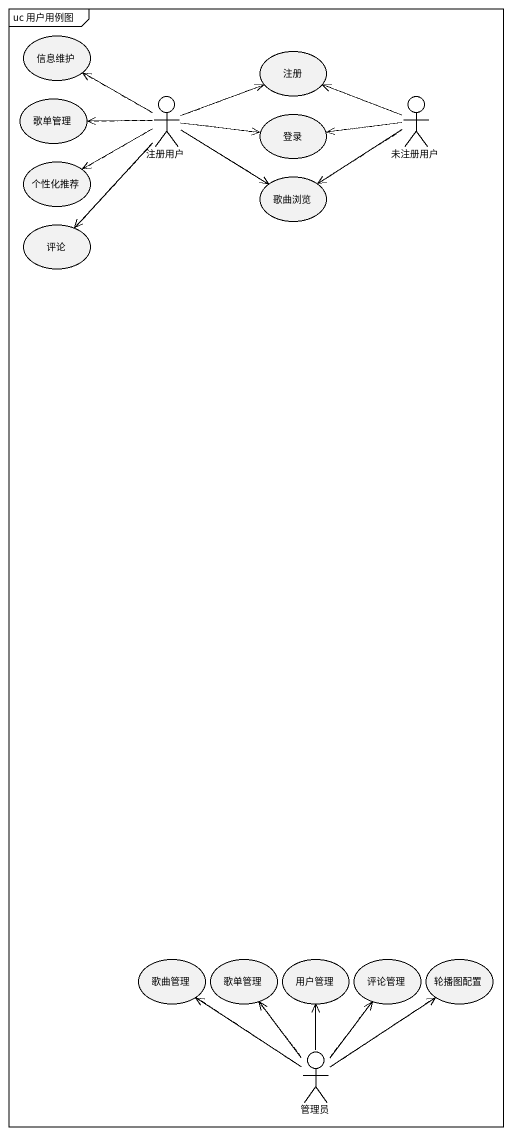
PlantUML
@startuml
mainframe uc 用户用例图
usecase 信息维护
usecase 注册
usecase 歌单管理
actor 注册用户
usecase 登录
actor 未注册用户
usecase 个性化推荐
usecase 歌曲浏览
usecase 评论
usecase 歌曲管理
usecase "歌单管理" as 歌单管理_2
usecase 用户管理
usecase 评论管理
usecase 轮播图配置
actor 管理员
注册用户 -up- 信息维护
注册用户 .up.> 信息维护
注册用户 -right- 注册
注册用户 -right- 注册
注册用户 .right.> 注册
注册用户 -left- 歌单管理
注册用户 .left.> 歌单管理
注册用户 .left.> 歌单管理
注册用户 -right- 登录
注册用户 .right.> 登录
注册用户 -left- 个性化推荐
注册用户 .left.> 个性化推荐
注册用户 -right- 歌曲浏览
注册用户 .right.> 歌曲浏览
注册用户 -- 评论
注册用户 ..> 评论
未注册用户 -left- 注册
未注册用户 .left.> 注册
未注册用户 -left- 登录
未注册用户 .left.> 登录
未注册用户 -left- 歌曲浏览
未注册用户 .left.> 歌曲浏览
管理员 -up- 歌曲管理
管理员 .up.> 歌曲管理
管理员 .up.> 歌单管理_2
管理员 -up- 歌单管理_2
管理员 .up.> 用户管理
管理员 -up- 用户管理
管理员 .up.> 评论管理
管理员 -up- 评论管理
管理员 .up.> 轮播图配置
管理员 -up- 轮播图配置
@enduml
